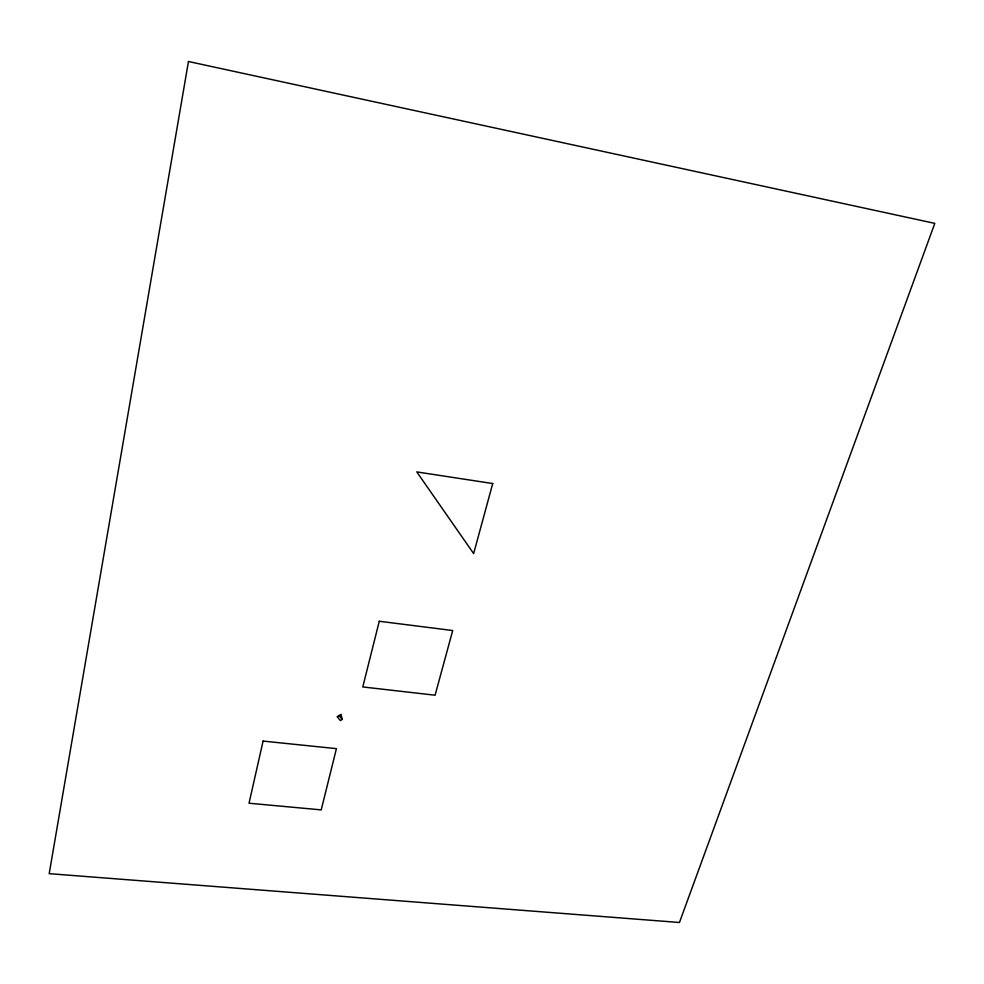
<?xml version="1.0" encoding="UTF-8"?>
<svg xmlns="http://www.w3.org/2000/svg" width="984" height="984" viewBox="0 0 984 984"><rect width="100%" height="100%" fill="white"/><g stroke="black" fill="none" stroke-linecap="round" stroke-linejoin="round"><path stroke-width="1.48" d="M337.34 716.844L340.993 714.322L342.186 719.415L340.341 720.571L337.34 716.844L339.148 715.479M339.197 715.676L342.186 719.415M188.461 61.512L49.2 873.669L679.452 922.488L934.8 223.38L188.461 61.512M263.097 741.087L249.026 803.227L321.227 809.881L336.417 748.639L263.097 741.087M379.271 621.261L362.776 686.943L435.088 695.208L452.702 630.523L379.271 621.261M492.726 483.55L473.648 553.586L416.786 471.914L492.726 483.55"/></g></svg>
